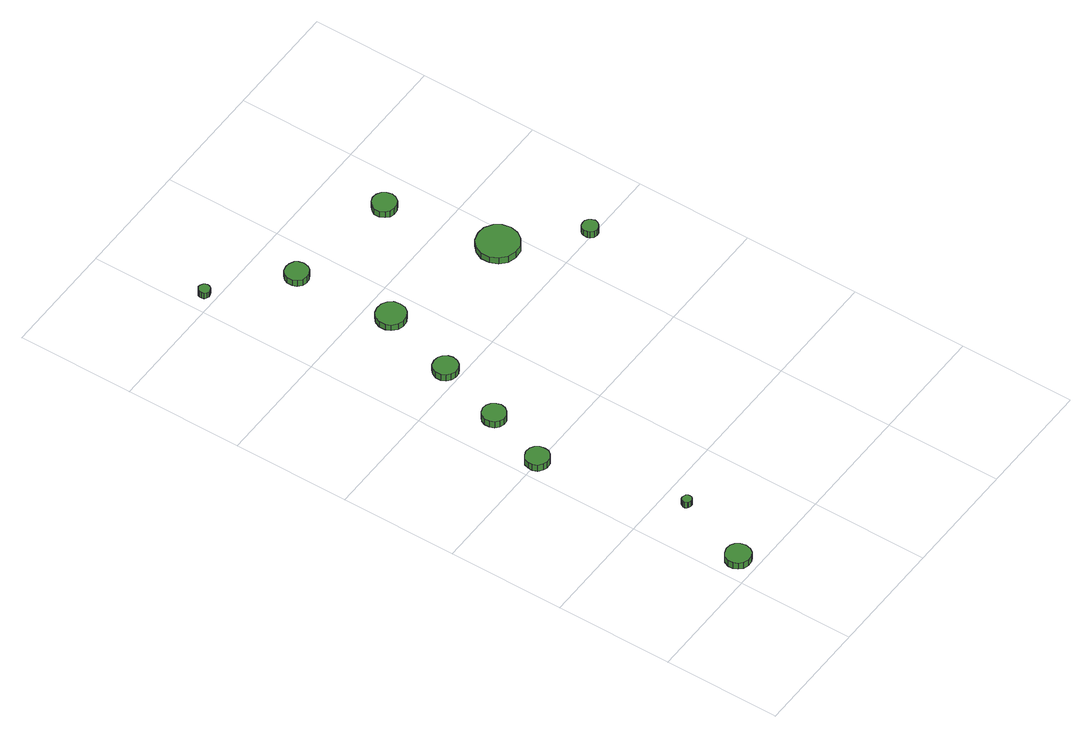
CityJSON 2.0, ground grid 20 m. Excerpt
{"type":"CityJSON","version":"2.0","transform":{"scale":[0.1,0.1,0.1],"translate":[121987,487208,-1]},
"CityObjects":{
"tree1":{"type":"SolitaryVegetationObject","attributes":{"function":"something"},"geometry":[{"type":"MultiSurface","lod":"1","boundaries":[[[0,1,2,3,4,5,6,7,8,9,10,11,12,13,14]],[[15,16,17,18,19,20,21,22,23,24,25,26,27,28,29]],[[0,29,28,1]],[[1,28,27,2]],[[2,27,26,3]],[[3,26,25,4]],[[4,25,24,5]],[[5,24,23,6]],[[6,23,22,7]],[[7,22,21,8]],[[8,21,20,9]],[[9,20,19,10]],[[10,19,18,11]],[[11,18,17,12]],[[12,17,16,13]],[[13,16,15,14]],[[14,15,29,0]]]}]},
"tree2":{"type":"SolitaryVegetationObject","attributes":{"function":"something"},"geometry":[{"type":"MultiSurface","lod":"1","boundaries":[[[30,31,32,33,34,35,36,37,38,39,40,41,42,43,44]],[[45,46,47,48,49,50,51,52,53,54,55,56,57,58,59]],[[30,59,58,31]],[[31,58,57,32]],[[32,57,56,33]],[[33,56,55,34]],[[34,55,54,35]],[[35,54,53,36]],[[36,53,52,37]],[[37,52,51,38]],[[38,51,50,39]],[[39,50,49,40]],[[40,49,48,41]],[[41,48,47,42]],[[42,47,46,43]],[[43,46,45,44]],[[44,45,59,30]]]}]},
"tree3":{"type":"SolitaryVegetationObject","attributes":{"function":"something"},"geometry":[{"type":"MultiSurface","lod":"1","boundaries":[[[60,61,62,63,64,65,66,67,68,69,70,71,72,73,74]],[[75,76,77,78,79,80,81,82,83,84,85,86,87,88,89]],[[60,89,88,61]],[[61,88,87,62]],[[62,87,86,63]],[[63,86,85,64]],[[64,85,84,65]],[[65,84,83,66]],[[66,83,82,67]],[[67,82,81,68]],[[68,81,80,69]],[[69,80,79,70]],[[70,79,78,71]],[[71,78,77,72]],[[72,77,76,73]],[[73,76,75,74]],[[74,75,89,60]]]}]},
"tree4":{"type":"SolitaryVegetationObject","attributes":{"function":"something"},"geometry":[{"type":"MultiSurface","lod":"1","boundaries":[[[90,91,92,93,94,95,96,97,98,99,100,101,102,103,104]],[[105,106,107,108,109,110,111,112,113,114,115,116,117,118,119]],[[90,119,118,91]],[[91,118,117,92]],[[92,117,116,93]],[[93,116,115,94]],[[94,115,114,95]],[[95,114,113,96]],[[96,113,112,97]],[[97,112,111,98]],[[98,111,110,99]],[[99,110,109,100]],[[100,109,108,101]],[[101,108,107,102]],[[102,107,106,103]],[[103,106,105,104]],[[104,105,119,90]]]}]},
"tree5":{"type":"SolitaryVegetationObject","attributes":{"function":"something"},"geometry":[{"type":"MultiSurface","lod":"1","boundaries":[[[120,121,122,123,124,125,126,127,128,129,130,131,132,133,134]],[[135,136,137,138,139,140,141,142,143,144,145,146,147,148,149]],[[120,149,148,121]],[[121,148,147,122]],[[122,147,146,123]],[[123,146,145,124]],[[124,145,144,125]],[[125,144,143,126]],[[126,143,142,127]],[[127,142,141,128]],[[128,141,140,129]],[[129,140,139,130]],[[130,139,138,131]],[[131,138,137,132]],[[132,137,136,133]],[[133,136,135,134]],[[134,135,149,120]]]}]},
"tree6":{"type":"SolitaryVegetationObject","attributes":{"function":"something"},"geometry":[{"type":"MultiSurface","lod":"1","boundaries":[[[150,151,152,153,154,155,156,157,158,159,160,161,162,163,164]],[[165,166,167,168,169,170,171,172,173,174,175,176,177,178,179]],[[150,179,178,151]],[[151,178,177,152]],[[152,177,176,153]],[[153,176,175,154]],[[154,175,174,155]],[[155,174,173,156]],[[156,173,172,157]],[[157,172,171,158]],[[158,171,170,159]],[[159,170,169,160]],[[160,169,168,161]],[[161,168,167,162]],[[162,167,166,163]],[[163,166,165,164]],[[164,165,179,150]]]}]},
"tree7":{"type":"SolitaryVegetationObject","attributes":{"function":"something"},"geometry":[{"type":"MultiSurface","lod":"1","boundaries":[[[180,181,182,183,184,185,186,187,188,189,190,191,192,193,194]],[[195,196,197,198,199,200,201,202,203,204,205,206,207,208,209]],[[180,209,208,181]],[[181,208,207,182]],[[182,207,206,183]],[[183,206,205,184]],[[184,205,204,185]],[[185,204,203,186]],[[186,203,202,187]],[[187,202,201,188]],[[188,201,200,189]],[[189,200,199,190]],[[190,199,198,191]],[[191,198,197,192]],[[192,197,196,193]],[[193,196,195,194]],[[194,195,209,180]]]}]},
"tree8":{"type":"SolitaryVegetationObject","attributes":{"function":"something"},"geometry":[{"type":"MultiSurface","lod":"1","boundaries":[[[210,211,212,213,214,215,216,217,218,219,220,221,222,223,224]],[[225,226,227,228,229,230,231,232,233,234,235,236,237,238,239]],[[210,239,238,211]],[[211,238,237,212]],[[212,237,236,213]],[[213,236,235,214]],[[214,235,234,215]],[[215,234,233,216]],[[216,233,232,217]],[[217,232,231,218]],[[218,231,230,219]],[[219,230,229,220]],[[220,229,228,221]],[[221,228,227,222]],[[222,227,226,223]],[[223,226,225,224]],[[224,225,239,210]]]}]},
"tree9":{"type":"SolitaryVegetationObject","attributes":{"function":"something"},"geometry":[{"type":"MultiSurface","lod":"1","boundaries":[[[240,241,242,243,244,245,246,247,248,249,250,251,252,253,254]],[[255,256,257,258,259,260,261,262,263,264,265,266,267,268,269]],[[240,269,268,241]],[[241,268,267,242]],[[242,267,266,243]],[[243,266,265,244]],[[244,265,264,245]],[[245,264,263,246]],[[246,263,262,247]],[[247,262,261,248]],[[248,261,260,249]],[[249,260,259,250]],[[250,259,258,251]],[[251,258,257,252]],[[252,257,256,253]],[[253,256,255,254]],[[254,255,269,240]]]}]},
"tree10":{"type":"SolitaryVegetationObject","attributes":{"function":"something"},"geometry":[{"type":"MultiSurface","lod":"1","boundaries":[[[270,271,272,273,274,275,276,277,278,279,280,281,282,283,284]],[[285,286,287,288,289,290,291,292,293,294,295,296,297,298,299]],[[270,299,298,271]],[[271,298,297,272]],[[272,297,296,273]],[[273,296,295,274]],[[274,295,294,275]],[[275,294,293,276]],[[276,293,292,277]],[[277,292,291,278]],[[278,291,290,279]],[[279,290,289,280]],[[280,289,288,281]],[[281,288,287,282]],[[282,287,286,283]],[[283,286,285,284]],[[284,285,299,270]]]}]},
"tree11":{"type":"SolitaryVegetationObject","attributes":{"function":"something"},"geometry":[{"type":"MultiSurface","lod":"1","boundaries":[[[300,301,302,303,304,305,306,307,308,309,310,311,312,313,314]],[[315,316,317,318,319,320,321,322,323,324,325,326,327,328,329]],[[300,329,328,301]],[[301,328,327,302]],[[302,327,326,303]],[[303,326,325,304]],[[304,325,324,305]],[[305,324,323,306]],[[306,323,322,307]],[[307,322,321,308]],[[308,321,320,309]],[[309,320,319,310]],[[310,319,318,311]],[[311,318,317,312]],[[312,317,316,313]],[[313,316,315,314]],[[314,315,329,300]]]}]}
},
"vertices":[
[58,31,24],[56,40,24],[51,47,24],[44,51,24],[35,52,24],[26,49,24],[20,44,24],[16,35,24],[16,27,24],[20,19,24],[26,13,24],[35,10,24],[44,11,24],[51,15,24],[56,22,24],[56,22,11],[51,15,11],[44,11,11],[35,10,11],[26,13,11],[20,19,11],[16,27,11],[16,35,11],[20,44,11],[26,49,11],[35,52,11],[44,51,11],[51,47,11],[56,40,11],[58,31,11],
[92,159,27],[92,162,27],[90,165,27],[87,166,27],[83,167,27],[80,166,27],[78,163,27],[76,160,27],[76,157,27],[78,154,27],[80,152,27],[83,151,27],[87,151,27],[90,153,27],[92,155,27],[92,155,15],[90,153,15],[87,151,15],[83,151,15],[80,152,15],[78,154,15],[76,157,15],[76,160,15],[78,163,15],[80,166,15],[83,167,15],[87,166,15],[90,165,15],[92,162,15],[92,159,15],
[46,397,30],[45,405,30],[40,412,30],[33,416,30],[24,417,30],[17,414,30],[10,409,30],[7,401,30],[7,393,30],[10,385,30],[17,380,30],[24,377,30],[33,378,30],[40,382,30],[45,389,30],[45,389,17],[40,382,17],[33,378,17],[24,377,17],[17,380,17],[10,385,17],[7,393,17],[7,401,17],[10,409,17],[17,414,17],[24,417,17],[33,416,17],[40,412,17],[45,405,17],[46,397,17],
[88,506,24],[86,514,24],[81,521,24],[74,525,24],[66,526,24],[58,523,24],[52,518,24],[49,510,24],[49,502,24],[52,494,24],[58,489,24],[66,486,24],[74,487,24],[81,491,24],[86,498,24],[86,498,11],[81,491,11],[74,487,11],[66,486,11],[58,489,11],[52,494,11],[49,502,11],[49,510,11],[52,518,11],[58,523,11],[66,526,11],[74,525,11],[81,521,11],[86,514,11],[88,506,11],
[129,624,23],[127,632,23],[122,639,23],[115,643,23],[106,644,23],[98,642,23],[92,636,23],[88,628,23],[88,619,23],[92,611,23],[98,606,23],[106,603,23],[115,604,23],[122,608,23],[127,615,23],[127,615,10],[122,608,10],[115,604,10],[106,603,10],[98,606,10],[92,611,10],[88,619,10],[88,628,10],[92,636,10],[98,642,10],[106,644,10],[115,643,10],[122,639,10],[127,632,10],[129,624,10],
[39,1018,26],[38,1022,26],[36,1025,26],[32,1027,26],[28,1028,26],[24,1026,26],[21,1024,26],[20,1020,26],[20,1016,26],[21,1012,26],[24,1010,26],[28,1008,26],[32,1009,26],[36,1011,26],[38,1014,26],[38,1014,14],[36,1011,14],[32,1009,14],[28,1008,14],[24,1010,14],[21,1012,14],[20,1016,14],[20,1020,14],[21,1024,14],[24,1026,14],[28,1028,14],[32,1027,14],[36,1025,14],[38,1022,14],[39,1018,14],
[173,752,26],[171,763,26],[165,771,26],[156,776,26],[145,777,26],[136,774,26],[128,767,26],[124,758,26],[124,747,26],[128,738,26],[136,731,26],[145,728,26],[156,729,26],[165,734,26],[171,742,26],[171,742,14],[165,734,14],[156,729,14],[145,728,14],[136,731,14],[128,738,14],[124,747,14],[124,758,14],[128,767,14],[136,774,14],[145,777,14],[156,776,14],[165,771,14],[171,763,14],[173,752,14],
[158,921,28],[156,929,28],[152,935,28],[144,939,28],[136,940,28],[128,938,28],[122,932,28],[119,925,28],[119,916,28],[122,909,28],[128,903,28],[136,901,28],[144,902,28],[152,906,28],[156,912,28],[156,912,15],[152,906,15],[144,902,15],[136,901,15],[128,903,15],[122,909,15],[119,916,15],[119,925,15],[122,932,15],[128,938,15],[136,940,15],[144,939,15],[152,935,15],[156,929,15],[158,921,15],
[400,702,27],[397,716,27],[389,728,27],[376,736,27],[361,737,27],[347,733,27],[336,723,27],[330,709,27],[330,695,27],[336,681,27],[347,671,27],[361,667,27],[376,668,27],[389,676,27],[397,688,27],[397,688,14],[389,676,14],[376,668,14],[361,667,14],[347,671,14],[336,681,14],[330,695,14],[330,709,14],[336,723,14],[347,733,14],[361,737,14],[376,736,14],[389,728,14],[397,716,14],[400,702,14],
[352,890,30],[350,899,30],[345,906,30],[338,910,30],[329,911,30],[321,908,30],[315,902,30],[311,895,30],[311,886,30],[315,878,30],[321,872,30],[329,870,30],[338,871,30],[345,875,30],[350,882,30],[350,882,17],[345,875,17],[338,871,17],[329,870,17],[321,872,17],[315,878,17],[311,886,17],[311,895,17],[315,902,17],[321,908,17],[329,911,17],[338,910,17],[345,906,17],[350,899,17],[352,890,17],
[490,607,21],[488,612,21],[485,617,21],[480,620,21],[475,620,21],[469,619,21],[465,615,21],[463,610,21],[463,604,21],[465,599,21],[469,595,21],[475,593,21],[480,594,21],[485,597,21],[488,601,21],[488,601,8],[485,597,8],[480,594,8],[475,593,8],[469,595,8],[465,599,8],[463,604,8],[463,610,8],[465,615,8],[469,619,8],[475,620,8],[480,620,8],[485,617,8],[488,612,8],[490,607,8]
]}
